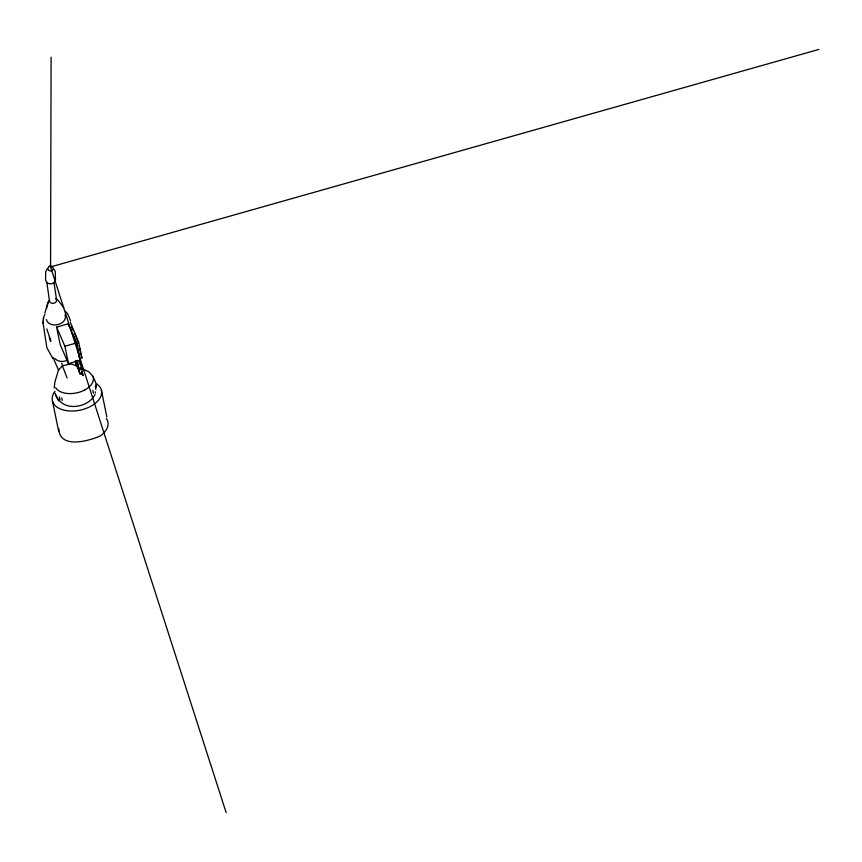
<?xml version="1.0" encoding="UTF-8"?>
<svg xmlns="http://www.w3.org/2000/svg" width="862" height="862" viewBox="0 0 862 862"><rect width="100%" height="100%" fill="white"/><g stroke="black" fill="none" stroke-linecap="round" stroke-linejoin="round"><path stroke-width="1.29" d="M226.135 812.586L50.567 266.929L51.095 57.204M45.643 277.122L45.654 271.95L47.324 268.761M55.405 279.266L55.34 271.659L53.875 268.976M49.5 300.601C49.425 304.706 56.838 304.017 56.633 300.148L54.101 283.35M44.846 313.262L47.96 302.271M43.585 317.55L43.1 323.185L43.585 317.55A12.639 9.45 -9.3 0 1 44.878 314.565M95.337 391.844L95.24 392.878M106.328 418.501A25.073 14.945 -11.6 0 1 100.358 435.881C89.777 440.719 59.564 449.608 58.831 428.813M54.241 387.943L54.834 382.265L58.638 369.475M46.451 308.542L48.714 300.849M95.035 394.387C89.249 406.864 66.686 411.551 58.519 399.375M59.079 369.507L62.409 365.768L69.747 364.217L72.096 364.173L76.567 366.059M84.993 389.85L85.607 389.495A19.664 11.723 -11.5 0 0 92.956 376.371L89.045 371.985L80.134 367.718M67.656 360.025C63.659 362.352 57.948 361.932 54.845 358.463M49.349 266.326L50.276 266.067M50.567 266.929L818.9 49.414M56.601 327.107L68.324 323.789L76.632 342.925L80.166 360.284L68.443 363.602L60.135 344.466L56.601 327.107L64.909 346.244L68.443 363.602M64.909 346.244L76.632 342.925M76.847 366.178C81.847 374.722 76.804 365.725 77.074 360.887M79.767 359.368L76.664 343.83L72.3 332.926M77.257 366.469L76.007 360.521M79.757 359.745L83.021 375.52L79.509 372.233L77.461 360.402M55.437 298.467L56.386 299.426M65.48 311.344L67.602 313.79L70.533 320.686M53.907 358.527L53.185 357.784M57.549 299.642L63.756 307.712M53.024 357.482L58.594 370.261M52.819 358.538L46.839 347.698L43.1 323.185M81.06 363.947L80.834 362.417M55.48 395.012L58.745 400.916L54.92 393.094M92.956 376.371L95.757 382.599M80.759 354.767L79.81 348.539M81.922 358.463L78.776 342.537L71.923 326.159L72.462 329.338M65.081 314.641C68.109 324.845 49.349 329.198 46.322 319.565M79.789 359.422L80.166 360.284M74.94 334.068L77.655 340.91M78.959 345.77L79.466 347.192M81.481 356.318L81.793 357.514L81.448 356.523M80.565 369.087L80.834 369.744M81.567 371.684L83.021 375.52M77.451 367.244L80.144 374.313M62.409 365.768L67.085 378.019M61.719 363.193L62.183 364.734M46.796 328.885L50.933 341.137M70.415 322.172L73.162 330.491M49.263 337.311L50.546 341.19M75.274 361.135L76.33 365.111M75.608 361.738L76.761 366.145M58.616 430.957L52.41 400.862M78 342.246L78.205 343.227M101.414 390.217L106.823 416.928M61.73 397.921L62.247 400.464M95.79 384.592L96.307 387.124L96.027 385.713M95.897 389.473L95.326 386.629M92.837 390.335L93.419 393.169M68.324 323.789L68.831 326.267M59.403 396.832L59.984 399.666M79.692 361.577L80.241 364.96M49.49 301.183L46.914 282.682M55.319 277.833A5.01 4.709 0.2 0 1 50.686 283.9A5.01 4.709 0.2 0 1 45.632 278.124M95.822 383.321A25.073 14.956 -11.5 0 1 95.154 403.416A25.073 14.956 -11.5 0 1 62.646 409.762A25.073 14.956 -11.5 0 1 55.028 391.294M84.993 389.85A19.664 11.723 -11.5 0 1 55.621 387.588M48.886 270.431A2.608 2.446 0.2 0 0 53.132 268.966A2.608 2.446 0.2 0 0 49.651 266.261A2.608 2.446 0.2 0 0 48.886 270.431"/></g></svg>
